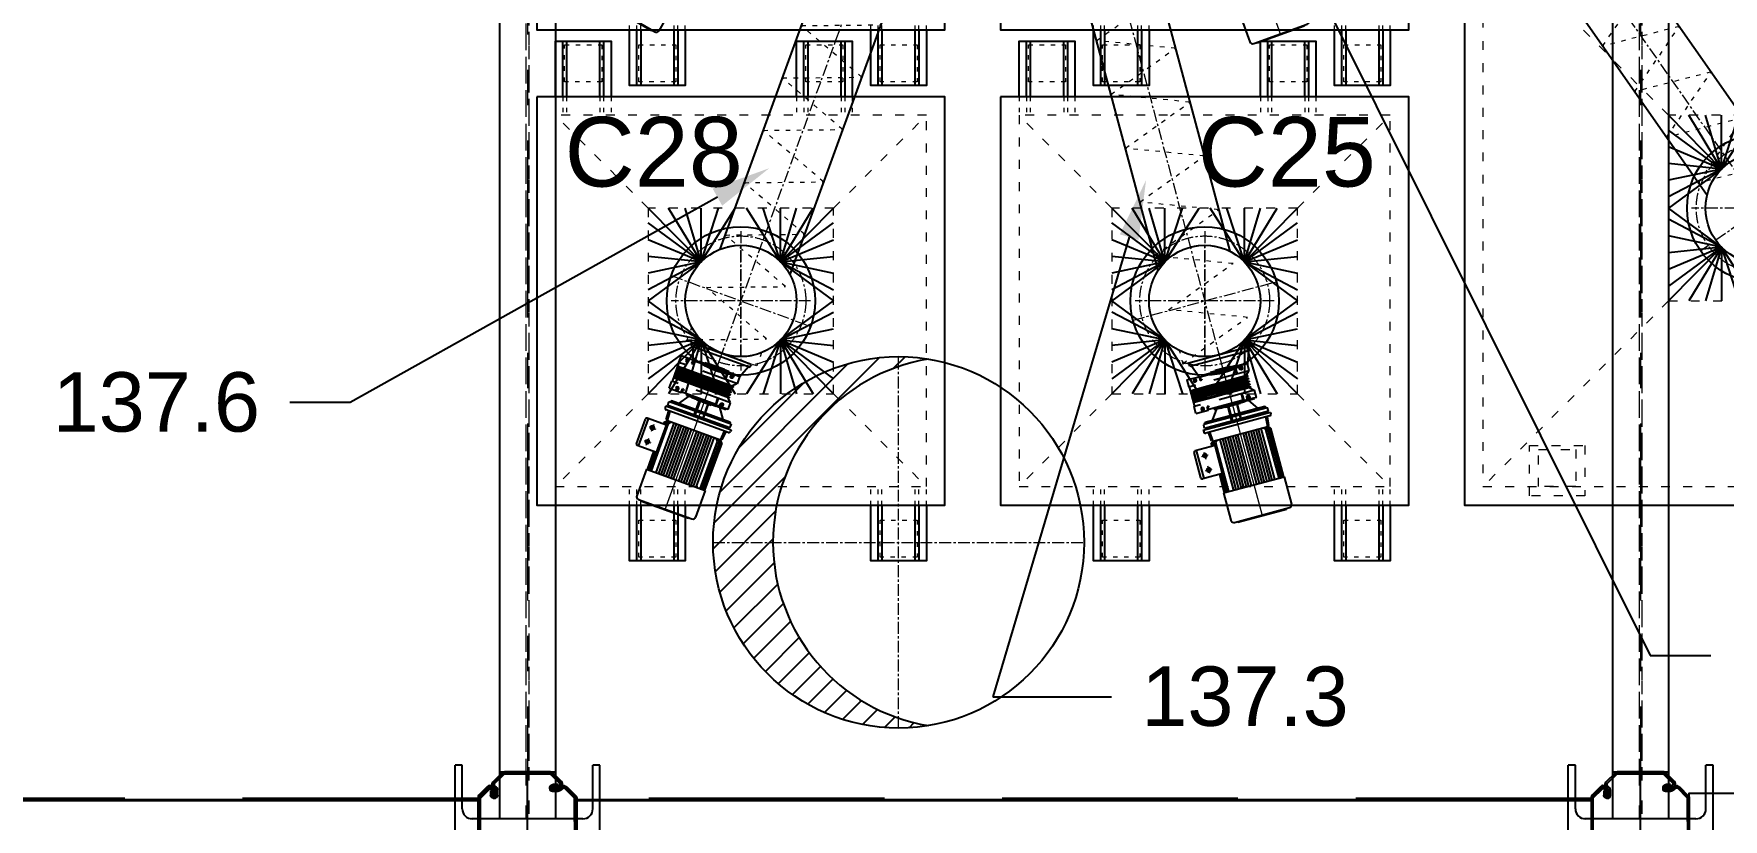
# Model space of a CAD drawing. Header units: millimetres. Extents: x 3220 to 226993, y 817 to 176024.
# Drawn here: x 29969 to 34523, y 79664 to 81779 of the extents above; entities that cross this region are included whole.
import ezdxf
from ezdxf import colors
from ezdxf.entities.mleader import LeaderData, LeaderLine
from ezdxf.math import Vec2, Vec3

# ---------------------------------------------------------------- set-up
doc = ezdxf.new("R2010")
doc.units = ezdxf.units.MM
for name, pattern in [('ACAD_ISO03W100', [30, 12, -18]), ('AXES', [50.8, 31.75, -6.35, 6.35, -6.35]), ('CENTER', [10.16, 6.35, -1.27, 1.27, -1.27]), ('DASHED2', [9.525, 6.35, -3.175]), ('HIDDEN', [9.525, 6.35, -3.175])]:
    doc.linetypes.add(name, pattern=pattern)
for name, color, linetype, lineweight in [('Axe', 1, 'AXES', 9), ('Cache', 3, 'ACAD_ISO03W100', 13), ('RAHMEN025', 7, 'Continuous', 50)]:
    doc.layers.add(name, color=color, linetype=linetype, lineweight=lineweight)
for name, color, linetype in [('cellule', 7, 'Continuous'), ('D3', 7, 'Continuous'), ('TB', 7, 'Continuous')]:
    doc.layers.add(name, color=color, linetype=linetype)
doc.styles.add('ARIAL_BOLD', font='arial.ttf')
doc.styles.get("Standard").update_dxf_attribs({"font": 'arial.ttf'})

# ---------------------------------------------------------------- blocks, each defined once
blk = doc.blocks.new("SYST7ME D'AXE")
at = {"layer": 'Axe', "ltscale": 15}
for p, q in [((6000, 18500), (6000, -6500)), ((9000, 18500), (9000, -6500))]:
    blk.add_line(p, q, dxfattribs=at)
blk = doc.blocks.new('palplanche')
at = {"color": 1, "linetype": 'CENTER', "ltscale": 75}
for p, q in [((-2500, 2632.6), (-2500, -632)), ((499.9, 2632.6), (500, -632))]:
    blk.add_line(p, q, dxfattribs=at)
at = {"color": 0, "linetype": 'HIDDEN', "ltscale": 100}
for p, q in [((-2593.1, -581), (-2597.9, -581)), ((-2587.1, -567.6), (-2591.9, -567.6)), ((-2431.2, -587.1), (-2431.2, -591.9)), ((367.1, -560), (-2367.4, -560)), ((405.4, -581), (400.6, -581)), ((411.4, -567.6), (406.6, -567.6)), ((567.3, -587.1), (567.3, -591.9)), ((-2417.8, -593.1), (-2417.8, -597.9)), ((580.7, -593.1), (580.7, -597.9))]:
    blk.add_line(p, q, dxfattribs=at)
for points in [[(-2581, -405.7), (-2569, -405.7, -1), (-2569, -412.9), (-2584, -412.9, -0.198912), (-2587.4, -411.4), (-2591.2, -407.6, 0.414214), (-2604.8, -407.6), (-2628.6, -431.4, 0.198912), (-2631.4, -438.2), (-2631.4, -559.4, 0.198912), (-2628.6, -566.2), (-2605.7, -589.1, 0.414214), (-2592.1, -589.1), (-2590, -587, 0.198912), (-2587.1, -580.2), (-2587.1, -567.6)], [(-2581, -400.9), (-2569, -400.9, -1), (-2569, -417.7), (-2584, -417.7, -0.198912), (-2590.8, -414.8), (-2594.6, -411, 0.414214), (-2601.4, -411), (-2625.2, -434.8, 0.198912), (-2626.6, -438.2), (-2626.6, -559.4, 0.198912), (-2625.2, -562.8), (-2602.3, -585.7, 0.414214), (-2595.5, -585.7), (-2593.4, -583.6, 0.198912), (-2591.9, -580.2), (-2591.9, -567.6)], [(-2417.8, -593.1), (-2429.8, -593.1, -1), (-2429.8, -585.9), (-2414.8, -585.9, -0.198912), (-2411.4, -587.3), (-2407.6, -591.2, 0.414214), (-2394, -591.2), (-2370.2, -567.4, 0.198912), (-2367.4, -560.6), (-2367.4, -439.4, 0.198912), (-2370.2, -432.6), (-2393.1, -409.7, 0.414214), (-2406.7, -409.7), (-2408.8, -411.8, 0.198912), (-2411.7, -418.6), (-2411.7, -431.2)], [(417.5, -405.7), (429.5, -405.7, -1), (429.5, -412.9), (414.5, -412.9, -0.198912), (411.1, -411.4), (407.3, -407.6, 0.414214), (393.7, -407.6), (369.9, -431.4, 0.198912), (367.1, -438.2), (367.1, -559.4, 0.198912), (369.9, -566.2), (392.8, -589.1, 0.414214), (406.4, -589.1), (408.6, -587, 0.198912), (411.4, -580.2), (411.4, -567.6)], [(417.5, -400.9), (429.5, -400.9, -1), (429.5, -417.7), (414.5, -417.7, -0.198912), (407.7, -414.8), (403.9, -411, 0.414214), (397.1, -411), (373.3, -434.8, 0.198912), (371.9, -438.2), (371.9, -559.4, 0.198912), (373.3, -562.8), (396.2, -585.7, 0.414214), (403, -585.7), (405.2, -583.6, 0.198912), (406.6, -580.2), (406.6, -567.6)], [(580.7, -593.1), (568.7, -593.1, -1), (568.7, -585.9), (583.7, -585.9, -0.198912), (587.1, -587.3), (591, -591.2, 0.414214), (604.5, -591.2), (628.3, -567.4, 0.198912), (631.1, -560.6), (631.1, -439.4, 0.198912), (628.3, -432.6), (605.4, -409.7, 0.414214), (591.8, -409.7), (589.7, -411.8, 0.198912), (586.9, -418.6), (586.9, -431.2)], [(-2417.8, -597.9), (-2429.8, -597.9, -1), (-2429.8, -581.1), (-2414.8, -581.1, -0.198912), (-2408, -584), (-2404.2, -587.8, 0.414214), (-2397.4, -587.8), (-2373.6, -564, 0.198912), (-2372.2, -560.6), (-2372.2, -439.4, 0.198912), (-2373.6, -436), (-2396.5, -413.1, 0.414214), (-2403.3, -413.1), (-2405.5, -415.2, 0.198912), (-2406.9, -418.6), (-2406.9, -431.2)], [(580.7, -597.9), (568.7, -597.9, -1), (568.7, -581.1), (583.7, -581.1, -0.198912), (590.5, -584), (594.3, -587.8, 0.414214), (601.1, -587.8), (624.9, -564, 0.198912), (626.3, -560.6), (626.3, -439.4, 0.198912), (624.9, -436), (602, -413.1, 0.414214), (595.2, -413.1), (593.1, -415.2, 0.198912), (591.7, -418.6), (591.7, -431.2)], [(-2597.9, -581), (-2597.9, -569, -1), (-2581.1, -569), (-2581.1, -584, -0.198912), (-2584, -590.8), (-2587.8, -594.6, 0.414214), (-2587.8, -601.4), (-2564, -625.2, 0.198912), (-2560.6, -626.6), (-2439.4, -626.6, 0.198912), (-2436, -625.2), (-2413.1, -602.3, 0.414214), (-2413.1, -595.5), (-2415.2, -593.3, 0.198912), (-2418.6, -591.9), (-2431.2, -591.9)], [(-2593.1, -581), (-2593.1, -569, -1), (-2585.9, -569), (-2585.9, -584, -0.198912), (-2587.4, -587.4), (-2591.2, -591.2, 0.414214), (-2591.2, -604.8), (-2567.4, -628.6, 0.198912), (-2560.6, -631.4), (-2439.4, -631.4, 0.198912), (-2432.6, -628.6), (-2409.7, -605.7, 0.414214), (-2409.7, -592.1), (-2411.8, -590, 0.198912), (-2418.6, -587.1), (-2431.2, -587.1)], [(400.6, -581), (400.6, -569, -1), (417.4, -569), (417.4, -584, -0.198912), (414.6, -590.8), (410.7, -594.6, 0.414214), (410.7, -601.4), (434.5, -625.2, 0.198912), (437.9, -626.6), (559.1, -626.6, 0.198912), (562.5, -625.2), (585.4, -602.3, 0.414214), (585.4, -595.5), (583.3, -593.3, 0.198912), (579.9, -591.9), (567.3, -591.9)], [(405.4, -581), (405.4, -569, -1), (412.6, -569), (412.6, -584, -0.198912), (411.2, -587.4), (407.3, -591.2, 0.414214), (407.3, -604.8), (431.1, -628.6, 0.198912), (437.9, -631.4), (559.1, -631.4, 0.198912), (565.9, -628.6), (588.8, -605.7, 0.414214), (588.8, -592.1), (586.7, -590, 0.198912), (579.9, -587.1), (567.3, -587.1)]]:
    blk.add_lwpolyline(points, format="xyb", dxfattribs=at)
at = {"layer": 'cellule', "color": 3}
for p, q in [((366.5, -554), (-2369.5, -554)), ((366.5, -557), (-2369.5, -557))]:
    blk.add_line(p, q, dxfattribs=at)
for points in [[(-2628.7, -501.5), (-2628.7, -563.6, 0.198912), (-2627.7, -566.1), (-2604.3, -589.5, 0.414214), (-2599.2, -589.5), (-2592.6, -582.9, 0.198912), (-2591.6, -580.4), (-2591.6, -569.9), (-2586.8, -569.9), (-2586.8, -580.4, -0.198912), (-2589.2, -586.3), (-2595.8, -592.9, -0.414214), (-2607.7, -592.9), (-2631.1, -569.5, -0.198912), (-2633.5, -563.6), (-2633.5, -501.5)], [(-2369.5, -498.5), (-2369.5, -560.6, -0.198912), (-2372, -566.6), (-2397.6, -592.2, -0.414214), (-2409.5, -592.2), (-2416.1, -585.6, 0.198912), (-2418.7, -584.6), (-2432.8, -584.6, 1), (-2432.8, -590.7), (-2423.2, -590.7), (-2423.2, -595.5), (-2432.8, -595.5, -1), (-2432.8, -579.8), (-2418.7, -579.8, -0.198912), (-2412.7, -582.3), (-2406.1, -588.8, 0.414214), (-2401, -588.8), (-2375.4, -563.2, 0.198912), (-2374.3, -560.6), (-2374.3, -498.5)], [(371.3, -501.5), (371.3, -563.6, 0.198912), (372.4, -566.1), (395.7, -589.5, 0.414214), (400.8, -589.5), (407.4, -582.9, 0.198912), (408.5, -580.4), (408.5, -569.9), (413.3, -569.9), (413.3, -580.4, -0.198912), (410.8, -586.3), (404.2, -592.9, -0.414214), (392.3, -592.9), (369, -569.5, -0.198912), (366.5, -563.6), (366.5, -501.5)], [(630.5, -498.5), (630.5, -560.6, -0.198912), (628.1, -566.6), (602.4, -592.2, -0.414214), (590.5, -592.2), (583.9, -585.6, 0.198912), (581.4, -584.6), (567.3, -584.6, 1), (567.3, -590.7), (576.9, -590.7), (576.9, -595.5), (567.3, -595.5, -1), (567.3, -579.8), (581.4, -579.8, -0.198912), (587.3, -582.3), (593.9, -588.8, 0.414214), (599, -588.8), (624.7, -563.2, 0.198912), (625.7, -560.6), (625.7, -498.5)]]:
    blk.add_lwpolyline(points, format="xyb", dxfattribs=at)
for points in [[(-2593.7, -603.9, -0.414214), (-2593.7, -592), (-2587.2, -585.4, 0.198912), (-2586.1, -582.9), (-2586.1, -568.7, 1), (-2592.2, -568.7), (-2592.2, -578.3), (-2597, -578.3), (-2597, -568.7, -1), (-2581.3, -568.7), (-2581.3, -582.9, -0.198912), (-2583.8, -588.8), (-2590.3, -595.4, 0.414214), (-2590.3, -600.5), (-2564.7, -626.1, 0.198912), (-2562.1, -627.2), (-2500, -627.2), (-2437.9, -627.2, 0.198912), (-2435.4, -626.1), (-2412, -602.8, 0.414214), (-2412, -597.7), (-2418.6, -591.1, 0.198912), (-2421.1, -590), (-2431.6, -590), (-2431.6, -585.2), (-2421.1, -585.2, -0.198912), (-2415.2, -587.7), (-2408.6, -594.3, -0.414214), (-2408.6, -606.2), (-2432, -629.5, -0.198912), (-2437.9, -632), (-2500, -632), (-2562.1, -632, -0.198912), (-2568.1, -629.5)], [(406.3, -603.9, -0.414214), (406.3, -592), (412.9, -585.4, 0.198912), (413.9, -582.9), (413.9, -568.7, 1), (407.8, -568.7), (407.8, -578.3), (403, -578.3), (403, -568.7, -1), (418.7, -568.7), (418.7, -582.9, -0.198912), (416.3, -588.8), (409.7, -595.4, 0.414214), (409.7, -600.5), (435.3, -626.1, 0.198912), (437.9, -627.2), (500, -627.2), (562.1, -627.2, 0.198912), (564.7, -626.1), (588, -602.8, 0.414214), (588, -597.7), (581.4, -591.1, 0.198912), (578.9, -590), (568.4, -590), (568.4, -585.2), (578.9, -585.2, -0.198912), (584.8, -587.7), (591.4, -594.3, -0.414214), (591.4, -606.2), (568.1, -629.5, -0.198912), (562.1, -632), (500, -632), (437.9, -632, -0.198912), (432, -629.5)]]:
    blk.add_lwpolyline(points, format="xyb", close=True, dxfattribs=at)
blk = doc.blocks.new('level +22 m')
h = blk.add_hatch()
h.set_pattern_fill('ANSI31', color=256, scale=15)
h.set_pattern_definition([(45, (3000.04, 0), (-33.67596, 33.67596), [])])
h.paths.add_polyline_path([(7080.8, -10756.6, 0.462539), (6500, -11250, 0.462539), (7080.8, -11743.4, -0.84972)])
at = {"linetype": 'Continuous'}
for p, q in [((5805, -12150), (5805, -11850)), ((5824, -11850), (5805, -11850)), ((5824, -11967.5), (5824, -11850)), ((6176, -11967.5), (6176, -11850)), ((6195, -11850), (6176, -11850)), ((6195, -12150), (6195, -11850)), ((8805, -12150), (8805, -11850)), ((8824, -11850), (8805, -11850)), ((8824, -11967.5), (8824, -11850)), ((9176, -11967.5), (9176, -11850)), ((9195, -11850), (9176, -11850)), ((9195, -12150), (9195, -11850)), ((6149, -11994.5), (5848.9, -11994.5)), ((9149, -11994.5), (8848.9, -11994.5))]:
    blk.add_line(p, q, dxfattribs=at)
for points in [[(5925, -6005.5), (6075, -6005.5), (6075, -11994.5), (5925, -11994.5)], [(8925, -6005.5), (9075, -6005.5), (9075, -11994.5), (8925, -11994.5)], [(5925.1, -6132.6), (6075.1, -6132.6), (6075.1, -11868.6), (5925.1, -11868.6)], [(8925.1, -6132.6), (9075.1, -6132.6), (9075.1, -11868.6), (8925.1, -11868.6)], [(11805, -11925), (11805, -12075), (9131.2, -12075), (9131.2, -11925)]]:
    blk.add_lwpolyline(points, close=True)
blk.add_circle((7000, -11250), 500)
blk.add_arc((7161.5, -11250), 500, 99.2895, 260.7105)
for centre, start, end in [((5851, -11967.5), 180, 270), ((6149, -11967.5), 270, 0), ((8851, -11967.5), 180, 270), ((9149, -11967.5), 270, 0)]:
    blk.add_arc(centre, 27, start, end, dxfattribs=at)
at = {"layer": 'Axe'}
for p, q in [((7000, -11750), (7000, -10750)), ((6500, -11250), (7500, -11250))]:
    blk.add_line(p, q, dxfattribs=at)
at = {"layer": 'Cache', "ltscale": 3}
for points in [[(6003.5, -11994.5), (5996.5, -11994.5), (5996.5, -6005.5), (6003.5, -6005.5)], [(9003.5, -11994.5), (8996.5, -11994.5), (8996.5, -6005.5), (9003.5, -6005.5)], [(6003.6, -11868.6), (5996.6, -11868.6), (5996.5, -6132.6), (6003.6, -6132.6)], [(9003.6, -11868.6), (8996.6, -11868.6), (8996.5, -6132.6), (9003.6, -6132.6)]]:
    blk.add_lwpolyline(points, close=True, dxfattribs=at)
blk.add_blockref("SYST7ME D'AXE", (0, -18000))
at = {"xscale": -1, "rotation": 180}
for p in [(5500, -12500), (8500, -12500)]:
    blk.add_blockref('palplanche', p, dxfattribs=at)
blk = doc.blocks.new('136 T')
blk.add_lwpolyline([(-550, 550), (550, 550), (550, -550), (-550, -550)], close=True)
for points in [[(-550, 500), (-700, 500), (-700, 350), (-550, 350)], [(-550, 480), (-700, 480), (-700, 470), (-550, 470)], [(-550, 380), (-700, 380), (-700, 370), (-550, 370)], [(550, 150), (700, 150), (700, 300), (550, 300)], [(550, 270), (700, 270), (700, 280), (550, 280)], [(550, 170), (700, 170), (700, 180), (550, 180)], [(-550, -150), (-700, -150), (-700, -300), (-550, -300)], [(-550, -170), (-700, -170), (-700, -180), (-550, -180)], [(-550, -270), (-700, -270), (-700, -280), (-550, -280)], [(550, -500), (700, -500), (700, -350), (550, -350)], [(550, -380), (700, -380), (700, -370), (550, -370)], [(550, -480), (700, -480), (700, -470), (550, -470)]]:
    blk.add_lwpolyline(points)
at = {"color": 252}
for points in [[(-250, 250), (-105, 107.1)], [(-105, 107.1), (-210, 250)], [(-105, 107.1), (-165, 250)], [(-105, 107.1), (-120, 250)], [(-105, 107.1), (-75, 250)], [(-105, 107.1), (-30, 250)], [(-105, 107.1), (0, 250)], [(105, 107.1), (0, 250)], [(105, 107.1), (30, 250)], [(105, 107.1), (75, 250)], [(250, 250), (105, 107.1)], [(105, 107.1), (210, 250)], [(105, 107.1), (165, 250)], [(105, 107.1), (120, 250)], [(-105, 107.1), (-250, 195)], [(105, 107.1), (250, 195)], [(-105, 107.1), (-250, 150)], [(105, 107.1), (250, 150)], [(-105, 107.1), (-250, 60)], [(-105, 107.1), (-250, 15)], [(-105, 107.1), (-250, 107.1)], [(105, 107.1), (250, 60)], [(105, 107.1), (250, 15)], [(105, 107.1), (250, 107.1)], [(-105, -107.1), (-250, -15)], [(105, -107.1), (250, -15)], [(-105, -107.1), (-250, -60)], [(105, -107.1), (250, -60)], [(-250, -250), (-105, -107.1)], [(-105, -107.1), (-250, -195)], [(-105, -107.1), (-250, -150)], [(-105, -107.1), (-250, -107.1)], [(-105, -107.1), (-210, -250)], [(-105, -107.1), (-165, -250)], [(-105, -107.1), (-120, -250)], [(-105, -107.1), (-75, -250)], [(-105, -107.1), (-30, -250)], [(-105, -107.1), (0, -250)], [(105, -107.1), (0, -250)], [(105, -107.1), (30, -250)], [(105, -107.1), (75, -250)], [(250, -250), (105, -107.1)], [(105, -107.1), (210, -250)], [(105, -107.1), (165, -250)], [(105, -107.1), (120, -250)], [(105, -107.1), (250, -195)], [(105, -107.1), (250, -150)], [(105, -107.1), (250, -107.1)]]:
    blk.add_lwpolyline(points, dxfattribs=at)
at = {"layer": 'Axe'}
for p, q in [((0, -187.5), (0, 187.5)), ((-187.5, 0), (187.5, 0)), ((150, 0), (-150, 0))]:
    blk.add_line(p, q, dxfattribs=at)
at = {"layer": 'Cache'}
for p, q in [((-550, 500), (-500, 500)), ((-550, 480), (-500, 480)), ((-550, 470), (-500, 470)), ((-550, 380), (-500, 380)), ((-550, 370), (-500, 370)), ((-550, 350), (-500, 350)), ((550, 300), (500, 300)), ((550, 280), (500, 280)), ((550, 270), (500, 270)), ((550, 180), (500, 180)), ((550, 170), (500, 170)), ((550, 150), (500, 150)), ((-550, -150), (-500, -150)), ((-550, -170), (-500, -170)), ((-550, -180), (-500, -180)), ((-550, -270), (-500, -270)), ((-550, -280), (-500, -280)), ((-550, -300), (-500, -300)), ((550, -350), (500, -350)), ((550, -370), (500, -370)), ((550, -380), (500, -380)), ((550, -470), (500, -470)), ((550, -480), (500, -480)), ((550, -500), (500, -500))]:
    blk.add_line(p, q, dxfattribs=at)
at = {"layer": 'Cache', "ltscale": 2}
for p, q in [((-250, 250), (-500, 500)), ((250, 250), (500, 500)), ((-250, -250), (-500, -500)), ((250, -250), (500, -500))]:
    blk.add_line(p, q, dxfattribs=at)
at = {"layer": 'Cache'}
for points in [[(-690, 375), (-590, 375), (-590, 475), (-690, 475)], [(690, 275), (590, 275), (590, 175), (690, 175)], [(-690, -275), (-590, -275), (-590, -175), (-690, -175)], [(690, -375), (590, -375), (590, -475), (690, -475)]]:
    blk.add_lwpolyline(points, close=True, dxfattribs=at)
at = {"layer": 'Cache', "ltscale": 2}
for points in [[(-500, 500), (500, 500), (500, -500), (-500, -500)], [(-250, 250), (250, 250), (250, -250), (-250, -250)]]:
    blk.add_lwpolyline(points, close=True, dxfattribs=at)
blk.add_circle((0, 0), 150, dxfattribs=at)
blk = doc.blocks.new('134 T')
at = {"color": 30}
blk.add_lwpolyline([(-800, 800), (800, 800), (800, -800), (-800, -800)], close=True, dxfattribs=at)
at = {"color": 252}
for points in [[(-250, 250), (-105, 107.1)], [(-105, 107.1), (-210, 250)], [(-105, 107.1), (-165, 250)], [(-105, 107.1), (-120, 250)], [(-105, 107.1), (-75, 250)], [(-105, 107.1), (-30, 250)], [(-105, 107.1), (0, 250)], [(105, 107.1), (0, 250)], [(105, 107.1), (30, 250)], [(105, 107.1), (75, 250)], [(250, 250), (105, 107.1)], [(105, 107.1), (210, 250)], [(105, 107.1), (165, 250)], [(105, 107.1), (120, 250)], [(-105, 107.1), (-250, 195)], [(105, 107.1), (250, 195)], [(-105, 107.1), (-250, 150)], [(105, 107.1), (250, 150)], [(-105, 107.1), (-250, 60)], [(-105, 107.1), (-250, 15)], [(-105, 107.1), (-250, 107.1)], [(105, 107.1), (250, 60)], [(105, 107.1), (250, 15)], [(105, 107.1), (250, 107.1)], [(-105, -107.1), (-250, -15)], [(105, -107.1), (250, -15)], [(-105, -107.1), (-250, -60)], [(105, -107.1), (250, -60)], [(-250, -250), (-105, -107.1)], [(-105, -107.1), (-250, -195)], [(-105, -107.1), (-250, -150)], [(-105, -107.1), (-250, -107.1)], [(-105, -107.1), (-210, -250)], [(-105, -107.1), (-165, -250)], [(-105, -107.1), (-120, -250)], [(-105, -107.1), (-75, -250)], [(-105, -107.1), (-30, -250)], [(-105, -107.1), (0, -250)], [(105, -107.1), (0, -250)], [(105, -107.1), (30, -250)], [(105, -107.1), (75, -250)], [(250, -250), (105, -107.1)], [(105, -107.1), (210, -250)], [(105, -107.1), (165, -250)], [(105, -107.1), (120, -250)], [(105, -107.1), (250, -195)], [(105, -107.1), (250, -150)], [(105, -107.1), (250, -107.1)]]:
    blk.add_lwpolyline(points, dxfattribs=at)
at = {"layer": 'Axe'}
for p, q in [((0, -187.5), (0, 187.5)), ((-187.5, 0), (187.5, 0)), ((150, 0), (-150, 0))]:
    blk.add_line(p, q, dxfattribs=at)
at = {"layer": 'Cache', "ltscale": 2}
for p, q in [((-250, 250), (-750, 750)), ((250, 250), (750, 750)), ((-250, -250), (-750, -750)), ((250, -250), (750, -750))]:
    blk.add_line(p, q, dxfattribs=at)
for points in [[(-750, 750), (750, 750), (750, -750), (-750, -750)], [(-639.6, 475), (-775, 475), (-775, 625), (-639.6, 625)], [(-650, 500), (-750, 500), (-750, 600), (-650, 600)], [(639.6, 475), (775, 475), (775, 625), (639.6, 625)], [(650, 500), (750, 500), (750, 600), (650, 600)], [(-250, 250), (250, 250), (250, -250), (-250, -250)], [(-639.6, -475), (-775, -475), (-775, -625), (-639.6, -625)], [(-650, -500), (-750, -500), (-750, -600), (-650, -600)], [(639.6, -475), (775, -475), (775, -625), (639.6, -625)], [(650, -500), (750, -500), (750, -600), (650, -600)]]:
    blk.add_lwpolyline(points, close=True, dxfattribs=at)
blk.add_circle((0, 0), 150, dxfattribs=at)
blk = doc.blocks.new('bolc des cellule')
for name, p in [('136 T', (880, 2750)), ('136 T', (2160, 2750)), ('136 T', (880, 1500)), ('136 T', (2160, 1500)), ('134 T', (1910, 0))]:
    blk.add_blockref(name, p)
blk = doc.blocks.new('135.2 T')
blk.add_lwpolyline([(111.8, 100), (1850, 100), (1850, -100), (111.8, -100)])
for radius in [200, 150]:
    blk.add_circle((0, 0), radius)
at = {"layer": 'Axe'}
for p, q in [((0, 200), (0, -200)), ((2150, 0), (-150, 0))]:
    blk.add_line(p, q, dxfattribs=at)
blk.add_circle((0, 0), 175, dxfattribs=at)
at = {"layer": 'Cache'}
for points in [[(77.5, -100), (152.5, 100), (227.5, -100)], [(227.5, -100), (302.5, 100), (377.5, -100)], [(377.5, -100), (452.5, 100), (527.5, -100)], [(527.5, -100), (602.5, 100), (677.5, -100)]]:
    blk.add_lwpolyline(points, dxfattribs=at)
blk = doc.blocks.new('A$C1187285E')
at = {"layer": 'Axe'}
for p, q in [((-174.9, 114.3), (-153.5, 114.3)), ((-164.2, 124.2), (-164.2, 104.3)), ((-111.6, 114.3), (-133.1, 114.3)), ((-122.3, 124.2), (-122.3, 104.3))]:
    blk.add_line(p, q, dxfattribs=at)
at = {"layer": 'Axe', "ltscale": 30}
blk.add_line((163.6, 0), (-331, 0), dxfattribs=at)
at = {"layer": 'D3', "color": 5, "ltscale": 10}
for p, q in [((-185.2, 78.7), (-185.2, 137.8)), ((-185.2, 133.6), (-101.4, 133.6)), ((-181, 142), (-105.6, 142)), ((-101.4, 78.7), (-101.4, 137.8)), ((-50, 100), (-55, 100)), ((-50, 100), (-50, -100)), ((-329.3, 73.8), (-331, 72.1)), ((-331, 72.1), (-331, -72.1)), ((-329.3, 81.7), (-329.3, -81.7)), ((-239.6, 90.1), (-320.9, 90.1)), ((-239.6, 90.1), (-239.6, -90.1)), ((-185.2, 88.1), (-239.6, 88.1)), ((-185.2, 85.6), (-239.6, 85.6)), ((-185.2, 83.1), (-239.6, 83.1)), ((-239.6, 79.7), (-185.2, 79.7)), ((-239.6, 74.7), (-95.1, 74.7)), ((-88.8, 61.1), (-239.6, 61.1)), ((-88.8, 53.5), (-239.6, 53.5)), ((-185.2, 78.7), (-101.4, 78.7)), ((-95.1, 88.1), (-101.4, 88.1)), ((-95.1, 85.6), (-101.4, 85.6)), ((-95.1, 83.1), (-101.4, 83.1)), ((-101.4, 79.7), (-95.1, 79.7)), ((-95.1, 88.1), (-88.8, 81.5)), ((-95.1, 85.6), (-88.8, 80.7)), ((-95.1, 83.1), (-88.8, 79.9)), ((-95.1, 79.7), (-88.8, 74.8)), ((-95.1, 74.7), (-88.8, 69.8)), ((-88.8, 80.4), (-60, 83)), ((-88.8, -81.5), (-88.8, 80.4)), ((-86.3, 84.9), (-60, 87.2)), ((-86.3, 80.7), (-86.3, 84.9)), ((-60, -95), (-60, 95)), ((-46.5, 65), (-50, 65)), ((-46.5, 65), (-46.5, -65)), ((-88.8, 46), (-239.6, 46)), ((-88.8, 38.4), (-239.6, 38.4)), ((-88.8, 30.8), (-239.6, 30.8)), ((-88.8, 23.2), (-239.6, 23.2)), ((-88.8, 15.7), (-239.6, 15.7)), ((-88.8, 8.1), (-239.6, 8.1)), ((0, 12), (-46.5, 12)), ((-5, 15), (-45, 15)), ((-45, 15), (-45, 12)), ((-5, 12), (-5, 15)), ((0, -12), (0, 12)), ((-88.8, -8.1), (-239.6, -8.1)), ((-88.8, -15.7), (-239.6, -15.7)), ((-88.8, -23.2), (-239.6, -23.2)), ((-88.8, -30.8), (-239.6, -30.8)), ((-88.8, -38.4), (-239.6, -38.4)), ((-88.8, -46), (-239.6, -46)), ((0, -12), (-46.5, -12)), ((-329.3, -73.8), (-331, -72.1)), ((-239.6, -90.1), (-320.9, -90.1)), ((-88.8, -53.5), (-239.6, -53.5)), ((-88.8, -61.1), (-239.6, -61.1)), ((-239.6, -74.7), (-95.1, -74.7)), ((-101.4, -79.7), (-239.6, -79.7)), ((-95.1, -83.1), (-239.6, -83.1)), ((-95.1, -85.6), (-239.6, -85.6)), ((-95.1, -88.1), (-239.6, -88.1)), ((-101.4, -79.7), (-95.1, -79.7)), ((-95.1, -74.7), (-88.8, -69.8)), ((-95.1, -79.7), (-88.8, -74.8)), ((-95.1, -83.1), (-88.8, -79.9)), ((-95.1, -85.6), (-88.8, -80.7)), ((-95.1, -88.1), (-88.8, -81.5)), ((-88.8, -81.5), (-60, -84)), ((-86.3, -85.9), (-86.3, -81.7)), ((-86.3, -85.9), (-60, -88.2)), ((-46.5, -65), (-50, -65)), ((-50, -100), (-55, -100))]:
    blk.add_line(p, q, dxfattribs=at)
for centre in [(-164.2, 114.3), (-122.3, 114.3)]:
    blk.add_circle(centre, 5.28, dxfattribs=at)
for centre, radius, start, end in [((-181, 137.8), 4.19, 90, 180), ((-164.2, 114.3), 5.72, 90, 0), ((-122.3, 114.3), 5.72, 180, 90), ((-105.6, 137.8), 4.19, 0, 90), ((-55, 95), 5, 90, 180), ((-320.9, 81.7), 8.38, 90, 180), ((-320.9, -81.7), 8.38, 180, 270), ((-55, -95), 5, 180, 270)]:
    blk.add_arc(centre, radius, start, end, dxfattribs=at)
blk = doc.blocks.new('reducteur')
at = {"layer": 'Axe', "linetype": 'CENTER', "ltscale": 40}
for p, q in [((92.2, 134.4), (75, 134.4)), ((83.6, 125.8), (83.6, 143)), ((207.8, 134.4), (225, 134.4)), ((216.4, 125.8), (216.4, 143)), ((83.6, -69.5), (83.6, -86.7)), ((216.4, -69.5), (216.4, -86.7)), ((64, -78.1), (92.2, -78.1)), ((235.9, -78.1), (207.8, -78.1))]:
    blk.add_line(p, q, dxfattribs=at)
at = {"layer": 'D3', "color": 252, "linetype": 'ByBlock'}
for p, q in [((71.9, 168.8), (104.7, 168.8)), ((71.9, 168.8), (71.9, 111.7)), ((104.7, 138.4), (104.7, 168.8)), ((195.3, 165.6), (104.7, 165.6)), ((123.2, 68.7), (123.2, 163.3)), ((127.9, 68.7), (127.9, 163.3)), ((135.7, 68.7), (135.7, 163.3)), ((140.4, 68.7), (140.4, 163.3)), ((148.2, 68.7), (148.2, 163.3)), ((152.9, 68.7), (152.9, 163.3)), ((160.7, 68.7), (160.7, 163.3)), ((165.4, 68.7), (165.4, 163.3)), ((173.2, 68.7), (173.2, 163.3)), ((177.9, 68.7), (177.9, 163.3)), ((195.3, 138.4), (195.3, 168.8)), ((228.1, 168.8), (195.3, 168.8)), ((228.1, 168.8), (228.1, 111.7)), ((15.6, 140.6), (0, 140.6)), ((0, 140.6), (0, -140.6)), ((15.6, 140.6), (15.6, -140.6)), ((15.6, 132.8), (74.2, 111.5)), ((68.7, 85.2), (68.7, -103.1)), ((68.7, 85.2), (75, 85.2)), ((71.9, 111.7), (75, 108.6)), ((71.9, 111.7), (89.7, 111.7)), ((75, -52.3), (75, 108.6)), ((75, 108.6), (88.9, 108.6)), ((123.2, -2.6), (123.2, 91.9)), ((127.9, -2.6), (127.9, 91.9)), ((135.7, -2.6), (135.7, 91.9)), ((140.4, -2.6), (140.4, 91.9)), ((148.2, -2.6), (148.2, 91.9)), ((152.9, -2.6), (152.9, 91.9)), ((160.7, -2.6), (160.7, 91.9)), ((165.4, -2.6), (165.4, 91.9)), ((173.2, -2.6), (173.2, 91.9)), ((177.9, -2.6), (177.9, 91.9)), ((228.1, 111.7), (210.3, 111.7)), ((225, 108.6), (211.1, 108.6)), ((228.1, 111.7), (225, 108.6)), ((225, -52.3), (225, 108.6)), ((231.2, 85.2), (225, 85.2)), ((231.2, 85.2), (231.2, -103.1)), ((64, -35.2), (64, 35.2)), ((64, 35.2), (66.4, 35.2)), ((66.4, 57.8), (68.7, 57.8)), ((66.4, -57.8), (66.4, 57.8)), ((104.7, -112.5), (104.7, 52.3)), ((195.3, -112.5), (195.3, 52.3)), ((233.6, 57.8), (231.2, 57.8)), ((233.6, -57.8), (233.6, 57.8)), ((235.9, 35.2), (233.6, 35.2)), ((235.9, -35.2), (235.9, 35.2)), ((64, -35.2), (66.4, -35.2)), ((66.4, -57.8), (68.7, -57.8)), ((71.9, -55.5), (75, -52.3)), ((71.9, -55.5), (104.7, -55.5)), ((71.9, -71.1), (71.9, -55.5)), ((71.9, -71.1), (83.6, -71.1)), ((75, -52.3), (104.7, -52.3)), ((122.6, -96.9), (122.6, -2.3)), ((127.3, -96.9), (127.3, -2.3)), ((135.1, -96.9), (135.1, -2.3)), ((139.8, -96.9), (139.8, -2.3)), ((147.6, -96.9), (147.6, -2.3)), ((152.3, -96.9), (152.3, -2.3)), ((160.1, -96.9), (160.1, -2.3)), ((164.8, -96.9), (164.8, -2.3)), ((172.6, -96.9), (172.6, -2.3)), ((177.3, -96.9), (177.3, -2.3)), ((225, -52.3), (195.3, -52.3)), ((228.1, -55.5), (195.3, -55.5)), ((228.1, -71.1), (216.4, -71.1)), ((228.1, -55.5), (225, -52.3)), ((228.1, -71.1), (228.1, -55.5)), ((233.6, -57.8), (231.2, -57.8)), ((235.9, -35.2), (233.6, -35.2)), ((15.6, -140.6), (0, -140.6)), ((15.6, -132.8), (74.2, -111.5)), ((68.7, -103.1), (71.9, -103.1)), ((71.9, -85.2), (83.6, -85.2)), ((71.9, -112.5), (71.9, -85.2)), ((104.7, -112.5), (71.9, -112.5)), ((122.6, -92.2), (104.7, -110.2)), ((127.3, -76.6), (135.1, -76.6)), ((139.8, -76.6), (147.6, -76.6)), ((160.1, -76.6), (152.3, -76.6)), ((172.6, -76.6), (164.8, -76.6)), ((177.3, -92.2), (195.3, -110.2)), ((228.1, -112.5), (195.3, -112.5)), ((228.1, -85.2), (216.4, -85.2)), ((228.1, -112.5), (228.1, -85.2)), ((231.2, -103.1), (228.1, -103.1))]:
    blk.add_line(p, q, dxfattribs=at)
for centre in [(83.6, 134.4), (216.4, 134.4)]:
    blk.add_circle(centre, 7.03, dxfattribs=at)
for centre, radius, start, end in [((125.6, 163.3), 2.34, 0, 180), ((138.1, 163.3), 2.34, 0, 180), ((150.6, 163.3), 2.34, 0, 180), ((163.1, 163.3), 2.34, 0, 180), ((175.6, 163.3), 2.34, 0, 180), ((85.3, 106.2), 3.12, 273.39581, 350.42294), ((150, 95.3), 62.5, 164.78154, 170.42294), ((125.6, 91.9), 2.34, 0, 180), ((138.1, 91.9), 2.34, 0, 180), ((150.6, 91.9), 2.34, 0, 180), ((163.1, 91.9), 2.34, 0, 180), ((175.6, 91.9), 2.34, 0, 180), ((150, 95.3), 62.5, 9.57706, 15.21846), ((214.7, 106.2), 3.12, 189.57706, 266.60419), ((125, -2.3), 2.34, 0, 180), ((137.5, -2.3), 2.34, 0, 180), ((150, -2.3), 2.34, 0, 180), ((162.5, -2.3), 2.34, 0, 180), ((175, -2.3), 2.34, 0, 180), ((83.6, -78.1), 7.03, 270, 90), ((216.4, -78.1), 7.03, 90, 270), ((125, -96.9), 2.34, 180, 0), ((137.5, -96.9), 2.34, 180, 0), ((150, -96.9), 2.34, 180, 0), ((162.5, -96.9), 2.34, 180, 0), ((175, -96.9), 2.34, 180, 0)]:
    blk.add_arc(centre, radius, start, end, dxfattribs=at)
at = {"layer": 'TB', "color": 252, "linetype": 'Continuous', "lineweight": 25, "ltscale": 2}
for p, q in [((231.2, 73.4), (277.6, 105.9)), ((277.6, -139.1), (277.6, 139.1)), ((285.4, 140.6), (279.2, 140.6)), ((285.4, -146.9), (285.4, 146.9)), ((302.6, 148.4), (287, 148.4)), ((302.6, -148.4), (302.6, 148.4)), ((231.2, -73.4), (277.6, -105.9)), ((285.4, -140.6), (279.2, -140.6)), ((302.6, -148.4), (287, -148.4))]:
    blk.add_line(p, q, dxfattribs=at)
at = {"layer": 'TB', "color": 252, "linetype": 'DASHED2', "lineweight": 25, "ltscale": 30}
for p, q in [((302.6, 21.9), (230.7, 21.9)), ((302.6, -21.9), (230.7, -21.9))]:
    blk.add_line(p, q, dxfattribs=at)
at = {"layer": 'TB', "color": 252, "linetype": 'Continuous', "lineweight": 25, "ltscale": 2}
for centre, start, end in [((279.2, 139.1), 90, 180), ((287, 146.9), 90, 180), ((279.2, -139.1), 180, 270), ((287, -146.9), 180, 270)]:
    blk.add_arc(centre, 1.56, start, end, dxfattribs=at)
blk = doc.blocks.new('137.2 T')
at = {"color": 5}
blk.add_line((1115, 30), (1115, -30), dxfattribs=at)
blk.add_lwpolyline([(111.8, 100), (850, 100), (850, -100), (111.8, -100)])
blk.add_lwpolyline([(850, 50), (850, -50), (855, -50), (855, 50)], close=True, dxfattribs=at)
for points in [[(855, 30), (1140, 30), (1140, -30), (855, -30)], [(910, 30), (910, -30)], [(910, 24), (1115, 24)], [(910, 21), (1115, 21)], [(910, 16), (1115, 16)], [(910, 13), (1115, 13)], [(910, 8), (1115, 8)], [(910, 5), (1115, 5)], [(1140, 20), (1150, 20), (1150, -20), (1140, -20)], [(910, -5), (1115, -5)], [(910, -8), (1115, -8)], [(910, -13), (1115, -13)], [(910, -16), (1115, -16)], [(910, -21), (1115, -21)], [(910, -24), (1115, -24)]]:
    blk.add_lwpolyline(points, dxfattribs=at)
for radius in [200, 150]:
    blk.add_circle((0, 0), radius)
at = {"layer": 'Axe'}
for p, q in [((0, 200), (0, -200)), ((725, 100), (725, -100)), ((1150, 0), (-150, 0))]:
    blk.add_line(p, q, dxfattribs=at)
blk.add_circle((0, 0), 175, dxfattribs=at)
at = {"layer": 'Cache', "color": 5}
for p, q in [((650, 10), (850, 10)), ((650, -10), (850, -10))]:
    blk.add_line(p, q, dxfattribs=at)
at = {"layer": 'Cache'}
for points in [[(-111.8, -100), (-150, -100), (-150, 100), (-111.8, 100)], [(-150, 93.3), (-147.5, 100), (-72.5, -100)], [(-72.5, -100), (2.5, 100), (77.5, -100)], [(77.5, -100), (152.5, 100), (227.5, -100)], [(227.5, -100), (302.5, 100), (377.5, -100)], [(377.5, -100), (452.5, 100), (527.5, -100)], [(527.5, -100), (602.5, 100), (640, 0)]]:
    blk.add_lwpolyline(points, dxfattribs=at)
at = {"layer": 'Cache', "color": 5}
blk.add_lwpolyline([(640, 100), (640, -100), (650, -100), (650, 100)], close=True, dxfattribs=at)
at = {"layer": 'Cache'}
blk.add_circle((725, 0), 75, dxfattribs=at)
at = {"extrusion": (0, 0, -1), "xscale": 0.6, "yscale": 0.6, "zscale": -0.6}
blk.add_blockref('reducteur', (150, 0), dxfattribs=at)
at = {"layer": 'RAHMEN025', "color": 7, "ltscale": 10, "xscale": 0.9375, "yscale": 0.9375, "zscale": 0.9375}
blk.add_blockref('A$C1187285E', (-288, 0), dxfattribs=at)
blk = doc.blocks.new('137.3 T')
blk.add_lwpolyline([(111.8, 100), (1350, 100), (1350, -100), (111.8, -100)])
for radius in [200, 150]:
    blk.add_circle((0, 0), radius)
at = {"layer": 'Axe'}
for p, q in [((0, 200), (0, -200)), ((1650, 0), (-150, 0))]:
    blk.add_line(p, q, dxfattribs=at)
blk.add_circle((0, 0), 175, dxfattribs=at)
at = {"layer": 'Cache'}
for points in [[(-111.8, -100), (-150, -100), (-150, 100), (-111.8, 100)], [(-150, 93.3), (-147.5, 100), (-72.5, -100)], [(-72.5, -100), (2.5, 100), (77.5, -100)], [(77.5, -100), (152.5, 100), (227.5, -100)], [(227.5, -100), (302.5, 100), (377.5, -100)], [(377.5, -100), (452.5, 100), (527.5, -100)], [(527.5, -100), (602.5, 100), (677.5, -100)], [(677.5, -100), (752.5, 100), (827.5, -100)]]:
    blk.add_lwpolyline(points, dxfattribs=at)
at = {"extrusion": (0, 0, -1), "xscale": 0.6, "yscale": 0.6, "zscale": -0.6}
blk.add_blockref('reducteur', (150, 0), dxfattribs=at)
at = {"layer": 'RAHMEN025', "color": 7, "ltscale": 10, "xscale": 0.9375, "yscale": 0.9375, "zscale": 0.9375}
blk.add_blockref('A$C1187285E', (-288, 0), dxfattribs=at)
blk = doc.blocks.new('137.5 T')
at = {"layer": 'RAHMEN025', "color": 7, "ltscale": 10, "xscale": 0.9375, "yscale": 0.9375, "zscale": 0.9375}
blk.add_blockref('A$C1187285E', (145230.4, -188743.8), dxfattribs=at)
blk = doc.blocks.new('137.6 T')
blk.add_lwpolyline([(151349.9, -188643.8), (153088.1, -188643.8), (153088.1, -188843.8), (151349.9, -188843.8)])
for radius in [200, 150]:
    blk.add_circle((151238.1, -188743.8), radius)
at = {"layer": 'Axe'}
for p, q in [((151238.1, -188543.8), (151238.1, -188943.8)), ((153388.1, -188743.8), (151088.1, -188743.8))]:
    blk.add_line(p, q, dxfattribs=at)
blk.add_circle((151238.1, -188743.8), 175, dxfattribs=at)
at = {"layer": 'Cache'}
for points in [[(151126.3, -188843.8), (151088.1, -188843.8), (151088.1, -188643.8), (151126.3, -188643.8)], [(151088.1, -188650.5), (151090.6, -188643.8), (151165.6, -188843.8)], [(151165.6, -188843.8), (151240.6, -188643.8), (151315.6, -188843.8)], [(151315.6, -188843.8), (151390.6, -188643.8), (151465.6, -188843.8)], [(151465.6, -188843.8), (151540.6, -188643.8), (151615.6, -188843.8)], [(151615.6, -188843.8), (151690.6, -188643.8), (151765.6, -188843.8)], [(151765.6, -188843.8), (151840.6, -188643.8), (151915.6, -188843.8)], [(151915.6, -188843.8), (151990.6, -188643.8), (152065.6, -188843.8)]]:
    blk.add_lwpolyline(points, dxfattribs=at)
at = {"extrusion": (0, 0, -1), "xscale": 0.6, "yscale": 0.6, "zscale": -0.6}
blk.add_blockref('reducteur', (-151088.1, -188743.8), dxfattribs=at)
at = {"layer": 'RAHMEN025', "color": 7, "ltscale": 10, "xscale": 0.9375, "yscale": 0.9375, "zscale": 0.9375}
blk.add_blockref('A$C1187285E', (150950.1, -188743.8), dxfattribs=at)

msp = doc.modelspace()

# ---------------------------------------------------------------- block references
at = {"color": 2}
msp.add_blockref('level +22 m', (25300, 91659.2), dxfattribs=at)
at = {"xscale": -1, "rotation": 90}
msp.add_blockref('bolc des cellule', (34625, 83219.2), dxfattribs=at)
for name, p, rotation in [('137.5 T', (-204341.1, 50688.5), 60.00000000000001), ('137.2 T', (33125, 82339.2), 110.0000000000056), ('137.6 T', (-197212.6, 3496.1), 70), ('135.2 T', (34625, 81309.2), 125.0000000000003), ('137.3 T', (33125, 81059.2), 105)]:
    msp.add_blockref(name, p, dxfattribs=dict(rotation=rotation))

# ---------------------------------------------------------------- texts
at = {"color": 30, "char_height": 187.5, "attachment_point": 5, "style": 'ARIAL_BOLD'}
for s, insert in [('C28', (31640, 81459.7)), ('C25', (33346.2, 81459.7))]:
    msp.add_mtext(s, dxfattribs=dict(at, insert=insert))

# ---------------------------------------------------------------- leaders
at = {"color": 76}
ml = msp.add_multileader_mtext('Standard', dxfattribs=at)
ml.set_content('137.2', color=76)
ml.set_leader_properties()
ml.build(insert=Vec2(0, 0))
ml.multileader.update_dxf_attribs({"arrow_head_size": 160})
ctx = ml.context
ctx.base_point, ctx.char_height, ctx.arrow_head_size, ctx.landing_gap_size, ctx.plane_origin = Vec3(34488.9, 80104.1), 160, 160, 80, Vec3(35325.9, 79485.7)
notes = []
notes.append((ctx, [(0, (1, 1, 0), (34325.7, 80104.1), (1, 0), 163.1, [(0, [(32994.8, 82771.6)], 0, [])])]))
ctx.mtext.insert, ctx.mtext.flow_direction = Vec3(34568.9, 80185.5), 5
ml = msp.add_multileader_mtext('Standard', dxfattribs=at)
ml.set_content('137.6', color=76)
ml.set_leader_properties()
ml.build(insert=Vec2(0, 0))
ml.multileader.update_dxf_attribs({"arrow_head_size": 160})
ctx = ml.context
ctx.base_point, ctx.char_height, ctx.arrow_head_size, ctx.landing_gap_size, ctx.plane_origin = Vec3(29974.4, 80785.9), 160, 160, 80, Vec3(31951.5, 81416.7)
ctx.text_align_type = 2
notes.append((ctx, [(1, (1, 1, 0), (30822.3, 80785.9), (-1, 0), 163.1, [(0, [(31951.5, 81416.7)], 0, [])])]))
ctx.mtext.insert, ctx.mtext.alignment, ctx.mtext.flow_direction = Vec3(30579.1, 80867.3), 3, 5
ml = msp.add_multileader_mtext('Standard', dxfattribs=at)
ml.set_content('137.3', color=76)
ml.set_leader_properties()
ml.build(insert=Vec2(0, 0))
ml.multileader.update_dxf_attribs({"arrow_head_size": 160})
ctx = ml.context
ctx.base_point, ctx.char_height, ctx.arrow_head_size, ctx.landing_gap_size, ctx.plane_origin = Vec3(32873.9, 79993.5), 160, 160, 80, Vec3(32967, 81384.5)
notes.append((ctx, [(0, (1, 1, 0), (32553.9, 79993.5), (1, 0), 320, [(0, [(32967, 81384.5)], 0, [])])]))
ctx.mtext.insert, ctx.mtext.flow_direction = Vec3(32953.9, 80075), 5
for ctx, leaders in notes:
    for number, flags, end, landing, length, lines in leaders:
        leader = LeaderData()
        leader.index, (leader.has_last_leader_line, leader.has_dogleg_vector, leader.attachment_direction) = number, flags
        leader.last_leader_point, leader.dogleg_vector, leader.dogleg_length = Vec3(end), Vec3(landing), length
        for number, points, colour, breaks in lines:
            line = LeaderLine()
            line.index, line.vertices, line.color, line.breaks = number, Vec3.list(points), colors.encode_raw_color(colour), breaks
            leader.lines.append(line)
        ctx.leaders.append(leader)

doc.saveas('drawing.dxf')
